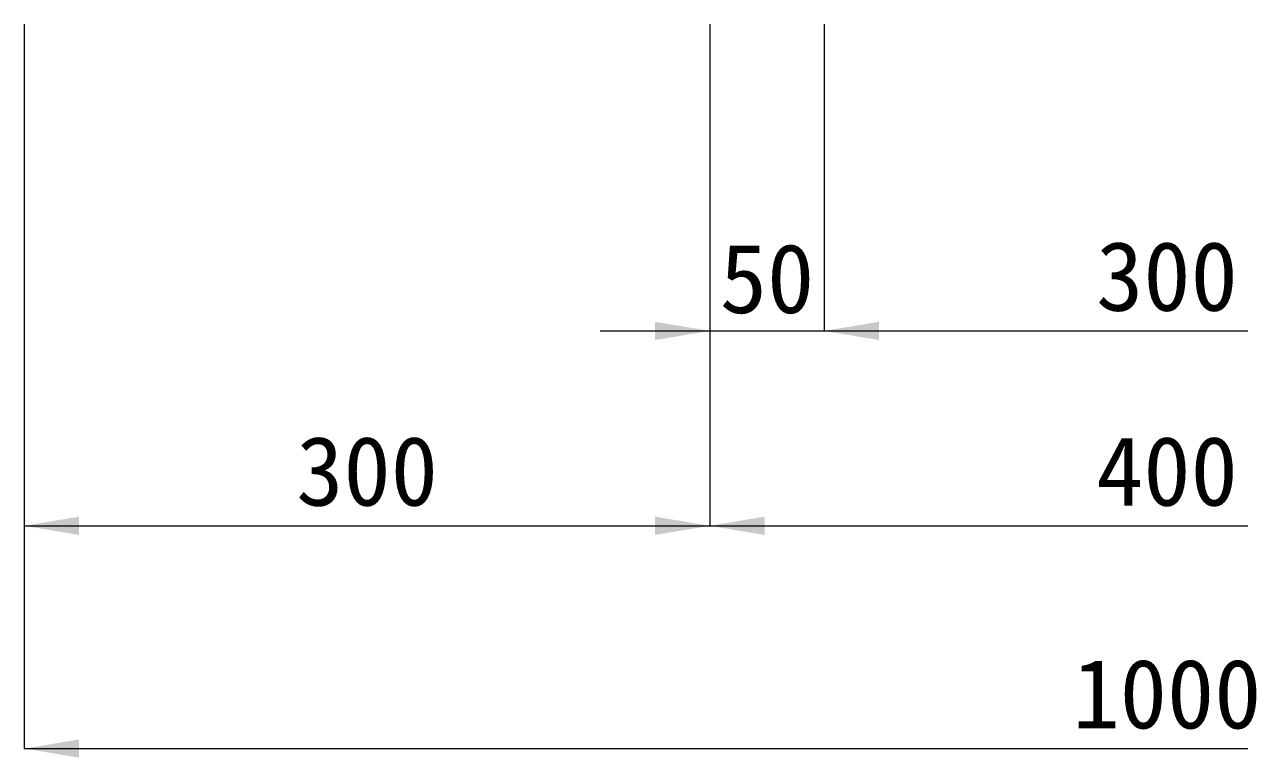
# Model space of a CAD drawing. Units: millimetres at full size; some dimension numbers follow another scale. Extents: x 40781 to 122968, y -21714 to -2620.
# Drawn here: x 45250 to 45782, y -18184 to -17863 of the extents above; entities that cross this region are included whole.
import ezdxf
from ezdxf.enums import TextEntityAlignment as Align

# ---------------------------------------------------------------- set-up
doc = ezdxf.new("R2010")
doc.units = ezdxf.units.MM
doc.header["$LTSCALE"] = 18
doc.layers.add('寸法線', color=7, linetype='Continuous', lineweight=9)
doc.styles.add('ＭＳ ゴシック', font='')
doc.styles.get('ＭＳ ゴシック').set_extended_font_data('MS Gothic')

# ---------------------------------------------------------------- blocks, each defined once
blk = doc.blocks.new('filled_arrow')
at = {"color": 0, "linetype": 'Continuous', "lineweight": -2}
blk.add_solid([(7.5, 1.25), (0, 0), (7.5, -1.25)], dxfattribs=at)

msp = doc.modelspace()

# ---------------------------------------------------------------- linework, layer by layer
at = {"layer": '寸法線'}
for p, q in [((45249.95, -17862.78), (45249.95, -18082.25)), ((45249.95, -17862.78), (45249.95, -18179.73)), ((45549.95, -17862.78), (45549.95, -18082.25)), ((45549.95, -17862.78), (45549.95, -18082.25)), ((45549.95, -17862.78), (45549.95, -17996.96)), ((45599.95, -17862.78), (45599.95, -17996.96)), ((45599.95, -17862.78), (45599.95, -17996.96)), ((45501.95, -17996.96), (45647.95, -17996.96)), ((45599.95, -17996.96), (45899.95, -17996.96)), ((45249.95, -18082.25), (45549.95, -18082.25)), ((45549.95, -18082.25), (45949.95, -18082.25)), ((45249.95, -18179.73), (46249.95, -18179.73))]:
    msp.add_line(p, q, dxfattribs=at)

# ---------------------------------------------------------------- block references
at = {"layer": '寸法線', "xscale": 3.2, "yscale": 3.2, "rotation": 180}
for p in [(45549.95, -17996.96), (45549.95, -18082.25)]:
    msp.add_blockref('filled_arrow', p, dxfattribs=at)
at = {"layer": '寸法線', "xscale": 3.2, "yscale": 3.2}
for p in [(45599.95, -17996.96), (45599.95, -17996.96), (45249.95, -18082.25), (45549.95, -18082.25), (45249.95, -18179.73)]:
    msp.add_blockref('filled_arrow', p, dxfattribs=at)

# ---------------------------------------------------------------- texts
at = {"layer": '寸法線', "style": 'ＭＳ ゴシック'}
for s, p in [('50', (45574.95, -17973.97)), ('300', (45749.95, -17972.96)), ('300', (45399.95, -18058.25)), ('400', (45749.95, -18058.25)), ('1000', (45749.95, -18155.73))]:
    msp.add_text(s, height=30.38, dxfattribs=at).set_placement(p, align=Align.MIDDLE_CENTER)

doc.saveas('drawing.dxf')
